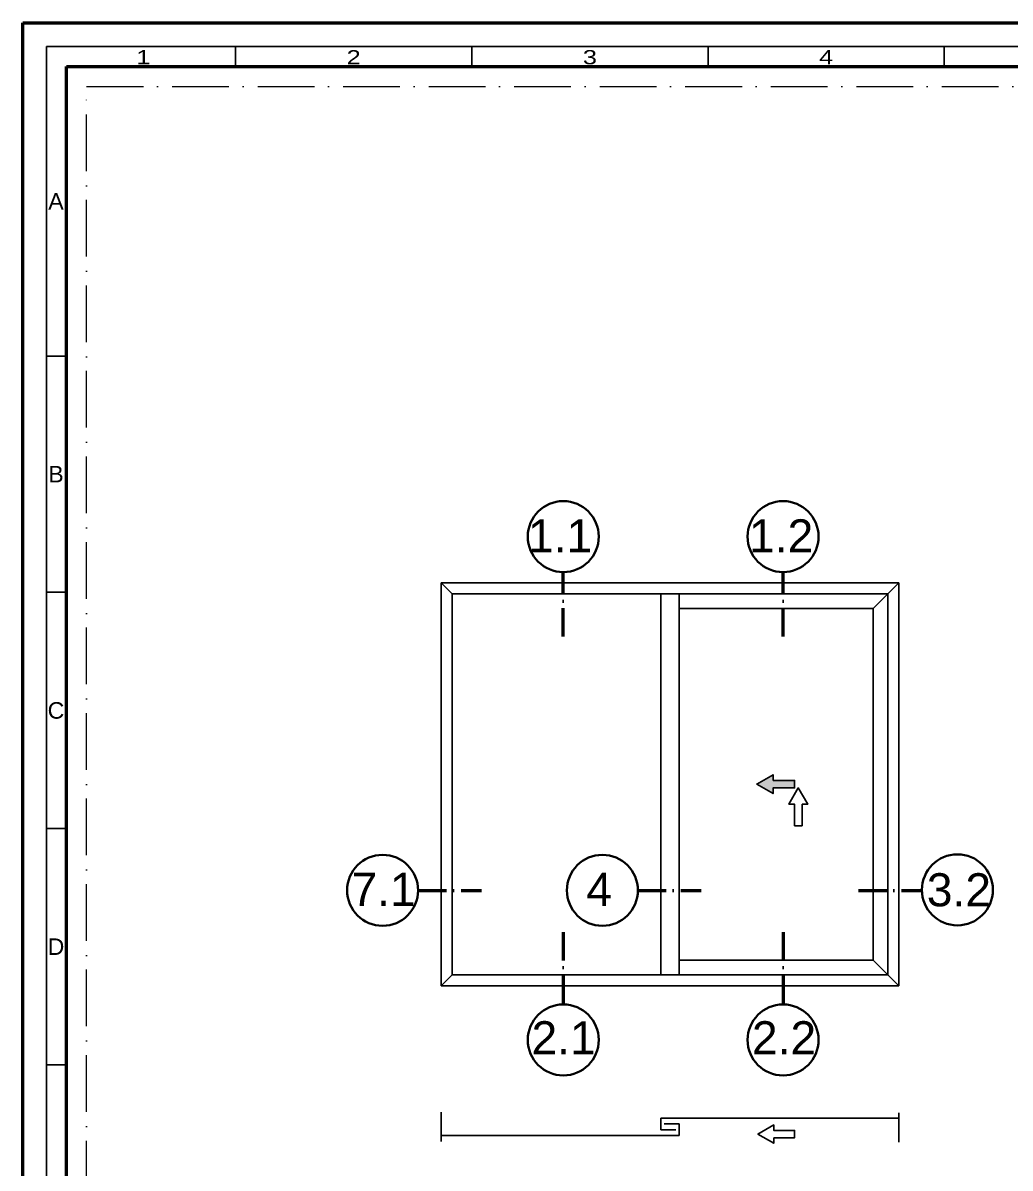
# Model space of a CAD drawing. Header units: millimetres. Extents: x -1189 to 0, y 0 to 841.
# Drawn here: x -1189 to -980.1, y 598.6 to 841 of the extents above; entities that cross this region are included whole.
import ezdxf
from ezdxf.enums import TextEntityAlignment as Align

# ---------------------------------------------------------------- set-up
doc = ezdxf.new("R2010")
doc.units = ezdxf.units.MM
doc.linetypes.add('ACAD_ISO10W100', pattern=[18, 12, -3, 0, -3])
for name, color, linetype, lineweight in [('S02_Beschriftung', 40, 'Continuous', 25), ('S03_AL_Kontur', 255, 'Continuous', 35), ('S19_Schnittlinie_dünn', 52, 'ACAD_ISO10W100', 50), ('S23_Konstruktion_025', 72, 'Continuous', 25)]:
    doc.layers.add(name, color=color, linetype=linetype, lineweight=lineweight)
doc.layers.add('S22_Einfügepunkte', color=91, linetype='Continuous', lineweight=50, plot=False)
doc.layers.add('S26_Schriftfeld', color=7, linetype='Continuous', lineweight=25, plot=False)
doc.styles.add('K_A0_9', font='arial.ttf', dxfattribs={"height": 8.9808})
doc.styles.get("Standard").update_dxf_attribs({"font": 'arial.ttf'})

# ---------------------------------------------------------------- blocks, each defined once
blk = doc.blocks.new('*U85')
at = {"layer": 'S22_Einfügepunkte', "color": 8, "linetype": 'ACAD_ISO10W100', "lineweight": 0}
for p, q in [((-1175.51, 13.24), (-1175.51, 827.51)), ((-1175.51, 827.51), (-13.24, 827.51))]:
    blk.add_line(p, q, dxfattribs=at)
at = {"layer": 'S26_Schriftfeld', "lineweight": 50}
for p, q in [((-1189, 0), (-1189, 841)), ((-1189, 841), (0, 841)), ((-1179.75, 9), (-1179.75, 831.75)), ((-1179.75, 831.75), (-9, 831.75))]:
    blk.add_line(p, q, dxfattribs=at)
at = {"layer": 'S26_Schriftfeld', "color": 2, "lineweight": 25}
for p, q in [((-1184, 836), (-1184, 5)), ((-5, 836), (-1184, 836)), ((-1144, 836), (-1144, 831.75)), ((-1094, 836), (-1094, 831.75)), ((-1044, 836), (-1044, 831.75)), ((-994, 836), (-994, 831.75)), ((-1184, 770.5), (-1179.75, 770.5)), ((-1184, 720.5), (-1179.75, 720.5)), ((-1184, 670.5), (-1179.75, 670.5)), ((-1184, 620.5), (-1179.75, 620.5))]:
    blk.add_line(p, q, dxfattribs=at)
at = {"color": 2, "width": 1.2814}
for s, p in [('1', (-1163.5, 833.75)), ('2', (-1119, 833.75)), ('3', (-1069, 833.75)), ('4', (-1019, 833.75))]:
    blk.add_text(s, height=3, dxfattribs=at).set_placement(p, align=Align.MIDDLE)
at = {"color": 2, "linetype": 'ByBlock'}
for s, p in [('A', (-1182, 803.25)), ('B', (-1182, 745.5)), ('C', (-1182, 695.5)), ('D', (-1182, 645.5))]:
    blk.add_text(s, height=3.5, dxfattribs=at).set_placement(p, align=Align.MIDDLE)

msp = doc.modelspace()

# ---------------------------------------------------------------- hatches: boundary and pattern name
at = {"layer": 'S23_Konstruktion_025'}
msp.add_hatch(color=256, dxfattribs=at).paths.add_polyline_path([(-1030.23, 680.69), (-1025.69, 680.69), (-1025.69, 679.09), (-1030.23, 679.09), (-1030.23, 677.89), (-1033.69, 679.89), (-1030.23, 681.89)])

# ---------------------------------------------------------------- linework, layer by layer
at = {"layer": 'S03_AL_Kontur', "lineweight": 0}
msp.add_line((-1179.75, 831.75), (-1179.75, 831.75), dxfattribs=at)
msp.add_line((-1179.75, 831.75), (-1179.75, 831.75), dxfattribs=at)
msp.add_line((-1179.75, 831.75), (-1179.75, 831.75), dxfattribs=at)
at = {"layer": 'S03_AL_Kontur'}
for centre in [(-1074.64, 732.28), (-1028.12, 732.28), (-1112.88, 657.42), (-1066.36, 657.42), (-991.22, 657.52), (-1074.64, 625.76), (-1028.12, 625.76)]:
    msp.add_circle(centre, 7.51, dxfattribs=at)
at = {"layer": 'S19_Schnittlinie_dünn', "ltscale": 0.5}
for p, q in [((-1074.64, 711.13), (-1074.64, 724.77)), ((-1028.12, 711.13), (-1028.12, 724.77)), ((-1105.37, 657.42), (-1091.94, 657.42)), ((-1058.86, 657.42), (-1045.42, 657.42)), ((-1012.16, 657.42), (-998.73, 657.42)), ((-1074.64, 648.58), (-1074.64, 633.27)), ((-1028.12, 648.58), (-1028.12, 633.27))]:
    msp.add_line(p, q, dxfattribs=at)
at = {"layer": 'S23_Konstruktion_025'}
for p, q in [((-1100.51, 637.22), (-1100.51, 722.51)), ((-1100.51, 722.51), (-1003.59, 722.51)), ((-1100.51, 722.51), (-1098.18, 720.18)), ((-1003.59, 722.51), (-1005.92, 720.18)), ((-1003.59, 722.51), (-1003.59, 637.22)), ((-1098.18, 639.55), (-1098.18, 720.18)), ((-1098.18, 720.18), (-1005.92, 720.18)), ((-1053.99, 720.18), (-1053.99, 639.55)), ((-1050.11, 717.08), (-1050.11, 720.18)), ((-1009.02, 717.08), (-1005.92, 720.18)), ((-1005.92, 720.18), (-1005.92, 639.55)), ((-1050.11, 717.08), (-1009.02, 717.08)), ((-1050.11, 717.08), (-1050.11, 642.65)), ((-1009.02, 717.08), (-1009.02, 642.65)), ((-1009.02, 642.65), (-1050.11, 642.65)), ((-1050.11, 642.65), (-1050.11, 639.55)), ((-1009.02, 642.65), (-1005.92, 639.55)), ((-1100.51, 637.22), (-1098.18, 639.55)), ((-1005.92, 639.55), (-1098.18, 639.55)), ((-1003.59, 637.22), (-1005.92, 639.55)), ((-1003.59, 637.22), (-1100.51, 637.22)), ((-1100.51, 604.26), (-1100.51, 610.46)), ((-1003.59, 609.22), (-1053.99, 609.22)), ((-1053.99, 609.22), (-1053.99, 606.74)), ((-1003.59, 610.3), (-1003.59, 604.1)), ((-1053.99, 606.74), (-1050.81, 606.74)), ((-1050.11, 607.98), (-1053.29, 607.98)), ((-1050.11, 605.5), (-1050.11, 607.98)), ((-1100.51, 605.5), (-1050.11, 605.5))]:
    msp.add_line(p, q, dxfattribs=at)
for points in [[(-1030.23, 680.69), (-1025.69, 680.69), (-1025.69, 679.09), (-1030.23, 679.09), (-1030.23, 677.89), (-1033.69, 679.89), (-1030.23, 681.89)], [(-1024.09, 675.63), (-1024.09, 671.09), (-1025.69, 671.09), (-1025.69, 675.63), (-1026.89, 675.63), (-1024.89, 679.09), (-1022.89, 675.63)], [(-1030.09, 605.07), (-1025.69, 605.07), (-1025.69, 606.62), (-1030.09, 606.62), (-1030.09, 607.79), (-1033.44, 605.85), (-1030.09, 603.91)]]:
    msp.add_lwpolyline(points, close=True, dxfattribs=at)

# ---------------------------------------------------------------- block references
at = {"layer": 'S26_Schriftfeld'}
msp.add_blockref('*U85', (0, 0), dxfattribs=at)

# ---------------------------------------------------------------- texts
at = {"layer": 'S02_Beschriftung', "style": 'K_A0_9'}
for s, p in [('1.1', (-1082.1, 728.94)), ('1.2', (-1035.32, 728.94)), ('7.1', (-1119.46, 654.14)), ('4', (-1069.77, 654.14)), ('3.2', (-997.7, 654.04)), ('2.1', (-1081.36, 622.72)), ('2.2', (-1034.71, 622.72))]:
    msp.add_text(s, height=7, dxfattribs=at).set_placement(p)

doc.saveas('drawing.dxf')
